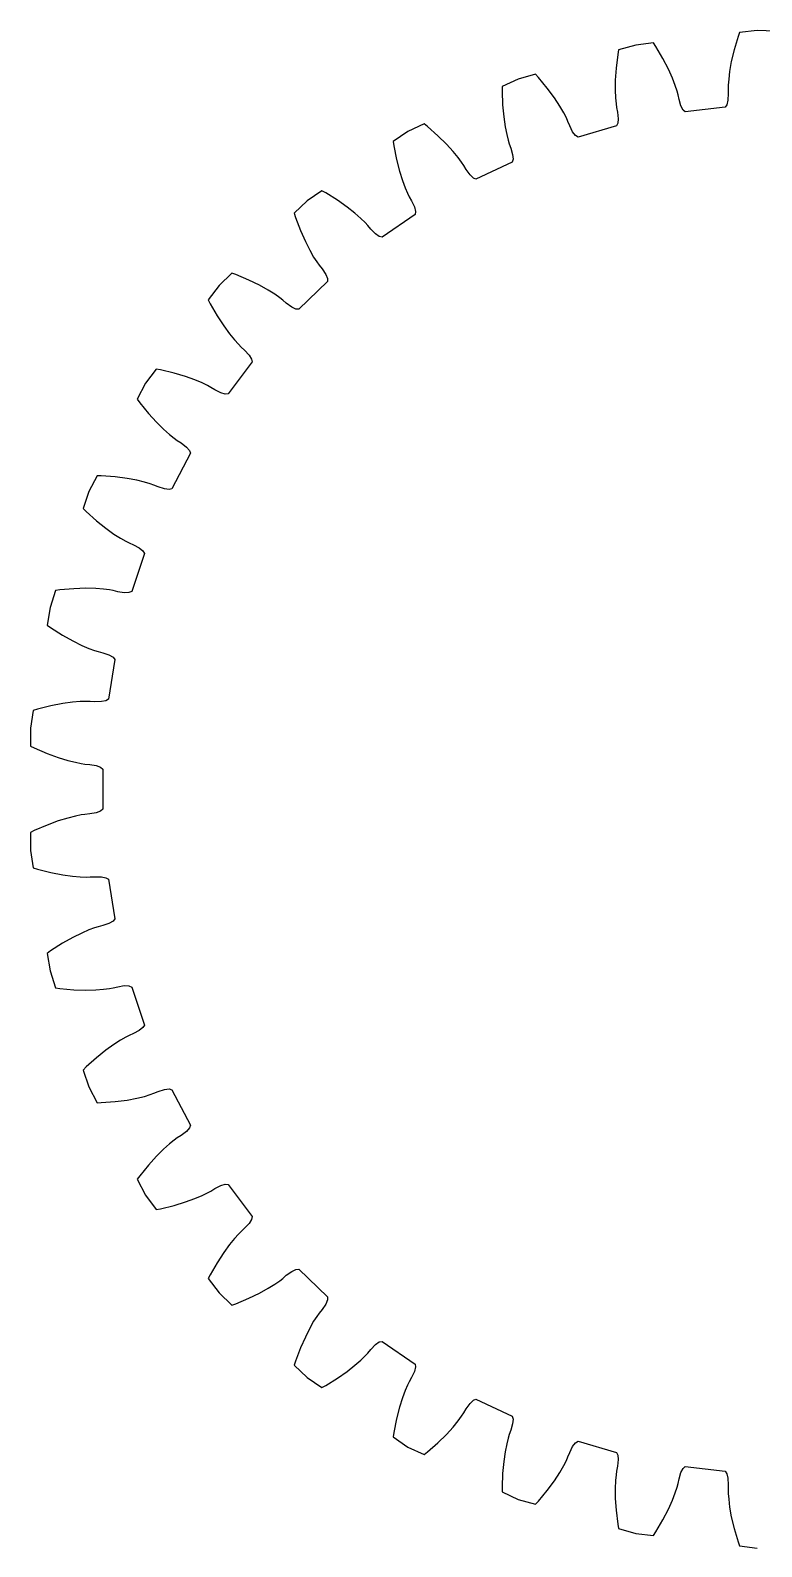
# Model space of a CAD drawing. Extents: x 0 to 213, y 0 to 209.
# Drawn here: x 54.6 to 104.9, y 104.4 to 208.6 of the extents above; entities that cross this region are included whole.
import ezdxf

# ---------------------------------------------------------------- set-up
doc = ezdxf.new("R2010")
doc.units = 0

msp = doc.modelspace()

# ---------------------------------------------------------------- linework, layer by layer
for p, q in [((103.33, 208.49), (103.23, 208.21)), ((104.55, 208.64), (103.33, 208.49)), ((105.78, 208.59), (104.55, 208.64)), ((96.21, 207.63), (95.03, 207.29)), ((97.43, 207.78), (96.21, 207.63)), ((97.59, 207.53), (97.43, 207.78)), ((98.07, 206.7), (97.59, 207.53)), ((103.23, 208.21), (102.96, 207.29)), ((94.98, 206.99), (94.86, 206.04)), ((95.03, 207.29), (94.98, 206.99)), ((98.45, 205.97), (98.07, 206.7)), ((102.77, 206.49), (102.65, 205.82)), ((102.96, 207.29), (102.77, 206.49)), ((89.32, 205.63), (88.14, 205.29)), ((89.52, 205.41), (89.32, 205.63)), ((90.13, 204.67), (89.52, 205.41)), ((94.86, 206.04), (94.8, 205.22)), ((98.73, 205.35), (98.45, 205.97)), ((98.92, 204.84), (98.73, 205.35)), ((102.65, 205.82), (102.59, 205.29)), ((88.14, 205.29), (87.03, 204.77)), ((87.03, 204.77), (87.03, 204.47)), ((87.03, 204.47), (87.06, 203.51)), ((90.62, 204.01), (90.13, 204.67)), ((94.8, 205.22), (94.79, 204.54)), ((94.79, 204.54), (94.81, 204)), ((99.04, 204.46), (98.92, 204.84)), ((99.11, 204.2), (99.04, 204.46)), ((102.56, 204.29), (102.54, 203.84)), ((102.56, 204.88), (102.55, 204.62)), ((102.55, 204.62), (102.56, 204.29)), ((102.59, 205.29), (102.56, 204.88)), ((87.06, 203.51), (87.14, 202.69)), ((90.99, 203.44), (90.62, 204.01)), ((91.26, 202.97), (90.99, 203.44)), ((94.81, 204), (94.85, 203.6)), ((94.85, 203.6), (94.88, 203.34)), ((94.88, 203.34), (94.95, 203.02)), ((99.18, 203.88), (99.11, 204.2)), ((99.31, 203.45), (99.18, 203.88)), ((99.46, 203.16), (99.31, 203.45)), ((102.34, 203.36), (99.61, 203.03)), ((102.46, 203.53), (102.34, 203.36)), ((102.54, 203.84), (102.46, 203.53)), ((81.66, 202.22), (80.55, 201.69)), ((81.89, 202.03), (81.66, 202.22)), ((87.14, 202.69), (87.23, 202.02)), ((91.45, 202.62), (91.26, 202.97)), ((91.55, 202.37), (91.45, 202.62)), ((91.67, 202.07), (91.55, 202.37)), ((94.97, 202.25), (94.88, 202.07)), ((94.95, 203.02), (95, 202.57)), ((95, 202.57), (94.97, 202.25)), ((99.61, 203.03), (99.46, 203.16)), ((80.55, 201.69), (79.54, 200.99)), ((82.61, 201.4), (81.89, 202.03)), ((83.2, 200.82), (82.61, 201.4)), ((87.23, 202.02), (87.34, 201.49)), ((87.34, 201.49), (87.44, 201.1)), ((91.87, 201.66), (91.67, 202.07)), ((92.07, 201.41), (91.87, 201.66)), ((92.24, 201.3), (92.07, 201.41)), ((94.88, 202.07), (92.24, 201.3)), ((79.54, 200.99), (79.58, 200.7)), ((79.58, 200.7), (79.77, 199.76)), ((83.66, 200.32), (83.2, 200.82)), ((84, 199.9), (83.66, 200.32)), ((87.44, 201.1), (87.52, 200.84)), ((87.52, 200.84), (87.63, 200.54)), ((87.63, 200.54), (87.75, 200.1)), ((79.77, 199.76), (79.98, 198.96)), ((84.24, 199.58), (84, 199.9)), ((84.39, 199.36), (84.24, 199.58)), ((84.55, 199.07), (84.39, 199.36)), ((84.82, 198.71), (84.55, 199.07)), ((87.72, 199.59), (85.23, 198.41)), ((87.78, 199.78), (87.72, 199.59)), ((87.75, 200.1), (87.78, 199.78)), ((79.98, 198.96), (80.18, 198.31)), ((80.18, 198.31), (80.37, 197.81)), ((85.05, 198.48), (84.82, 198.71)), ((85.23, 198.41), (85.05, 198.48)), ((74.65, 197.62), (73.64, 196.92)), ((74.91, 197.47), (74.65, 197.62)), ((75.72, 196.96), (74.91, 197.47)), ((80.37, 197.81), (80.53, 197.44)), ((80.53, 197.44), (80.65, 197.2)), ((80.65, 197.2), (80.81, 196.92)), ((73.64, 196.92), (72.75, 196.07)), ((72.75, 196.07), (72.84, 195.78)), ((76.39, 196.49), (75.72, 196.96)), ((76.92, 196.07), (76.39, 196.49)), ((77.33, 195.71), (76.92, 196.07)), ((81.05, 195.99), (78.79, 194.43)), ((80.81, 196.92), (81, 196.5)), ((81, 196.5), (81.08, 196.19)), ((81.08, 196.19), (81.05, 195.99)), ((72.84, 195.78), (73.18, 194.89)), ((77.62, 195.43), (77.33, 195.71)), ((77.8, 195.23), (77.62, 195.43)), ((78.01, 194.98), (77.8, 195.23)), ((78.33, 194.66), (78.01, 194.98)), ((73.18, 194.89), (73.51, 194.13)), ((73.51, 194.13), (73.81, 193.53)), ((78.59, 194.48), (78.33, 194.66)), ((78.79, 194.43), (78.59, 194.48)), ((73.81, 193.53), (74.08, 193.05)), ((74.08, 193.05), (74.3, 192.72)), ((68.46, 191.95), (67.58, 191.1)), ((68.74, 191.85), (68.46, 191.95)), ((69.63, 191.47), (68.74, 191.85)), ((74.3, 192.72), (74.46, 192.5)), ((74.46, 192.5), (74.66, 192.25)), ((74.66, 192.25), (74.91, 191.87)), ((74.91, 191.87), (75.04, 191.58)), ((67.58, 191.1), (66.84, 190.12)), ((70.36, 191.12), (69.63, 191.47)), ((70.96, 190.79), (70.36, 191.12)), ((71.42, 190.5), (70.96, 190.79)), ((75.04, 191.37), (73.06, 189.47)), ((75.04, 191.58), (75.04, 191.37)), ((66.84, 190.12), (66.97, 189.85)), ((66.97, 189.85), (67.45, 189.02)), ((71.75, 190.26), (71.42, 190.5)), ((71.96, 190.1), (71.75, 190.26)), ((72.2, 189.88), (71.96, 190.1)), ((72.57, 189.62), (72.2, 189.88)), ((67.45, 189.02), (67.9, 188.33)), ((72.86, 189.48), (72.57, 189.62)), ((73.06, 189.47), (72.86, 189.48)), ((67.9, 188.33), (68.3, 187.78)), ((68.3, 187.78), (68.64, 187.36)), ((68.64, 187.36), (68.91, 187.06)), ((68.91, 187.06), (69.1, 186.87)), ((69.1, 186.87), (69.34, 186.65)), ((69.34, 186.65), (69.65, 186.32)), ((69.86, 185.85), (68.2, 183.65)), ((69.65, 186.32), (69.82, 186.05)), ((69.82, 186.05), (69.86, 185.85)), ((63.27, 185.36), (62.53, 184.38)), ((63.56, 185.31), (63.27, 185.36)), ((64.49, 185.08), (63.56, 185.31)), ((65.28, 184.85), (64.49, 185.08)), ((65.92, 184.62), (65.28, 184.85)), ((66.42, 184.41), (65.92, 184.62)), ((62.53, 184.38), (61.96, 183.3)), ((66.78, 184.23), (66.42, 184.41)), ((67.01, 184.1), (66.78, 184.23)), ((67.29, 183.93), (67.01, 184.1)), ((67.7, 183.72), (67.29, 183.93)), ((68, 183.63), (67.7, 183.72)), ((68.2, 183.65), (68, 183.63)), ((61.96, 183.3), (62.14, 183.05)), ((62.14, 183.05), (62.74, 182.31)), ((62.74, 182.31), (63.29, 181.7)), ((63.29, 181.7), (63.77, 181.22)), ((63.77, 181.22), (64.18, 180.86)), ((64.18, 180.86), (64.49, 180.61)), ((64.49, 180.61), (64.71, 180.45)), ((64.71, 180.45), (64.98, 180.28)), ((65.62, 179.57), (64.34, 177.13)), ((64.98, 180.28), (65.34, 180)), ((65.34, 180), (65.55, 179.76)), ((65.55, 179.76), (65.62, 179.57)), ((59.2, 178.03), (58.63, 176.94)), ((59.49, 178.02), (59.2, 178.03)), ((60.45, 177.95), (59.49, 178.02)), ((61.26, 177.84), (60.45, 177.95)), ((61.93, 177.72), (61.26, 177.84)), ((62.46, 177.59), (61.93, 177.72)), ((62.85, 177.47), (62.46, 177.59)), ((63.1, 177.38), (62.85, 177.47)), ((63.4, 177.26), (63.1, 177.38)), ((63.83, 177.12), (63.4, 177.26)), ((58.63, 176.94), (58.24, 175.78)), ((64.15, 177.08), (63.83, 177.12)), ((64.34, 177.13), (64.15, 177.08)), ((58.24, 175.78), (58.45, 175.57)), ((58.45, 175.57), (59.16, 174.93)), ((59.16, 174.93), (59.81, 174.42)), ((59.81, 174.42), (60.36, 174.02)), ((60.36, 174.02), (60.82, 173.73)), ((60.82, 173.73), (61.17, 173.53)), ((61.17, 173.53), (61.4, 173.41)), ((61.4, 173.41), (61.71, 173.28)), ((61.71, 173.28), (62.1, 173.07)), ((62.1, 173.07), (62.35, 172.86)), ((62.45, 172.69), (61.58, 170.08)), ((62.35, 172.86), (62.45, 172.69)), ((56.35, 170.14), (55.97, 168.97)), ((56.65, 170.18), (56.35, 170.14)), ((57.61, 170.26), (56.65, 170.18)), ((58.43, 170.29), (57.61, 170.26)), ((59.11, 170.27), (58.43, 170.29)), ((59.65, 170.23), (59.11, 170.27)), ((60.05, 170.18), (59.65, 170.23)), ((60.31, 170.13), (60.05, 170.18)), ((60.63, 170.05), (60.31, 170.13)), ((61.07, 169.98), (60.63, 170.05)), ((61.39, 170), (61.07, 169.98)), ((61.58, 170.08), (61.39, 170)), ((55.97, 168.97), (55.77, 167.76)), ((55.77, 167.76), (56.01, 167.59)), ((56.01, 167.59), (56.82, 167.07)), ((56.82, 167.07), (57.53, 166.67)), ((57.53, 166.67), (58.15, 166.37)), ((58.15, 166.37), (58.64, 166.15)), ((58.64, 166.15), (59.02, 166.01)), ((59.02, 166.01), (59.27, 165.94)), ((59.27, 165.94), (59.59, 165.86)), ((59.59, 165.86), (60.02, 165.71)), ((60.42, 165.39), (59.98, 162.67)), ((60.02, 165.71), (60.3, 165.55)), ((60.3, 165.55), (60.42, 165.39)), ((59.98, 162.67), (59.81, 162.56)), ((54.82, 161.89), (54.62, 160.68)), ((55.1, 161.98), (54.82, 161.89)), ((56.03, 162.21), (55.1, 161.98)), ((56.84, 162.37), (56.03, 162.21)), ((57.51, 162.46), (56.84, 162.37)), ((58.05, 162.51), (57.51, 162.46)), ((58.45, 162.52), (58.05, 162.51)), ((58.72, 162.52), (58.45, 162.52)), ((59.04, 162.49), (58.72, 162.52)), ((59.5, 162.5), (59.04, 162.49)), ((59.81, 162.56), (59.5, 162.5)), ((54.62, 160.68), (54.62, 159.45)), ((54.62, 159.45), (54.89, 159.32)), ((54.89, 159.32), (55.77, 158.94)), ((55.77, 158.94), (56.54, 158.66)), ((56.54, 158.66), (57.19, 158.46)), ((57.19, 158.46), (57.71, 158.33)), ((57.71, 158.33), (58.11, 158.25)), ((58.11, 158.25), (58.37, 158.21)), ((58.37, 158.21), (58.7, 158.19)), ((58.7, 158.19), (59.14, 158.11)), ((59.14, 158.11), (59.44, 157.99)), ((59.44, 157.99), (59.59, 157.86)), ((59.59, 157.86), (59.59, 155.11)), ((56.54, 154.3), (55.77, 154.02)), ((57.19, 154.5), (56.54, 154.3)), ((57.71, 154.64), (57.19, 154.5)), ((58.11, 154.71), (57.71, 154.64)), ((58.37, 154.75), (58.11, 154.71)), ((58.7, 154.78), (58.37, 154.75)), ((59.14, 154.86), (58.7, 154.78)), ((59.44, 154.97), (59.14, 154.86)), ((59.59, 155.11), (59.44, 154.97)), ((54.89, 153.64), (54.62, 153.51)), ((54.62, 153.51), (54.62, 152.28)), ((55.77, 154.02), (54.89, 153.64)), ((54.62, 152.28), (54.82, 151.07)), ((54.82, 151.07), (55.1, 150.98)), ((55.1, 150.98), (56.03, 150.75)), ((56.03, 150.75), (56.84, 150.59)), ((56.84, 150.59), (57.51, 150.5)), ((57.51, 150.5), (58.05, 150.45)), ((58.05, 150.45), (58.45, 150.44)), ((58.45, 150.44), (58.72, 150.45)), ((58.72, 150.45), (59.04, 150.47)), ((59.04, 150.47), (59.5, 150.47)), ((59.5, 150.47), (59.81, 150.4)), ((59.81, 150.4), (59.98, 150.29)), ((59.98, 150.29), (60.42, 147.57)), ((59.27, 147.03), (59.02, 146.95)), ((59.59, 147.11), (59.27, 147.03)), ((60.02, 147.26), (59.59, 147.11)), ((60.3, 147.42), (60.02, 147.26)), ((60.42, 147.57), (60.3, 147.42)), ((57.53, 146.29), (56.82, 145.89)), ((58.15, 146.59), (57.53, 146.29)), ((58.64, 146.81), (58.15, 146.59)), ((59.02, 146.95), (58.64, 146.81)), ((56.01, 145.37), (55.77, 145.2)), ((55.77, 145.2), (55.97, 143.99)), ((56.82, 145.89), (56.01, 145.37)), ((55.97, 143.99), (56.35, 142.82)), ((56.35, 142.82), (56.65, 142.78)), ((59.65, 142.74), (60.05, 142.79)), ((60.05, 142.79), (60.31, 142.84)), ((60.31, 142.84), (60.63, 142.91)), ((60.63, 142.91), (61.07, 142.98)), ((61.07, 142.98), (61.39, 142.96)), ((61.39, 142.96), (61.58, 142.88)), ((61.58, 142.88), (62.45, 140.27)), ((56.65, 142.78), (57.61, 142.7)), ((57.61, 142.7), (58.43, 142.68)), ((58.43, 142.68), (59.11, 142.69)), ((59.11, 142.69), (59.65, 142.74)), ((61.71, 139.68), (61.4, 139.55)), ((62.1, 139.9), (61.71, 139.68)), ((62.35, 140.1), (62.1, 139.9)), ((62.45, 140.27), (62.35, 140.1)), ((60.36, 138.94), (59.81, 138.55)), ((60.82, 139.23), (60.36, 138.94)), ((61.17, 139.43), (60.82, 139.23)), ((61.4, 139.55), (61.17, 139.43)), ((59.16, 138.03), (58.45, 137.39)), ((59.81, 138.55), (59.16, 138.03)), ((58.45, 137.39), (58.24, 137.18)), ((58.24, 137.18), (58.63, 136.02)), ((58.63, 136.02), (59.2, 134.93)), ((62.46, 135.37), (62.85, 135.49)), ((62.85, 135.49), (63.1, 135.58)), ((63.1, 135.58), (63.4, 135.71)), ((63.4, 135.71), (63.83, 135.84)), ((63.83, 135.84), (64.15, 135.88)), ((64.15, 135.88), (64.34, 135.83)), ((64.34, 135.83), (65.62, 133.39)), ((59.2, 134.93), (59.49, 134.94)), ((59.49, 134.94), (60.45, 135.01)), ((60.45, 135.01), (61.26, 135.12)), ((61.26, 135.12), (61.93, 135.25)), ((61.93, 135.25), (62.46, 135.37)), ((64.71, 132.51), (64.49, 132.36)), ((64.98, 132.69), (64.71, 132.51)), ((65.34, 132.96), (64.98, 132.69)), ((65.55, 133.2), (65.34, 132.96)), ((65.62, 133.39), (65.55, 133.2)), ((63.77, 131.74), (63.29, 131.26)), ((64.18, 132.1), (63.77, 131.74)), ((64.49, 132.36), (64.18, 132.1)), ((62.74, 130.65), (62.14, 129.91)), ((63.29, 131.26), (62.74, 130.65)), ((62.14, 129.91), (61.96, 129.67)), ((61.96, 129.67), (62.53, 128.58)), ((67.29, 129.04), (67.7, 129.24)), ((67.7, 129.24), (68, 129.33)), ((68, 129.33), (68.2, 129.31)), ((68.2, 129.31), (69.86, 127.11)), ((62.53, 128.58), (63.27, 127.6)), ((65.28, 128.12), (65.92, 128.35)), ((65.92, 128.35), (66.42, 128.56)), ((66.42, 128.56), (66.78, 128.73)), ((66.78, 128.73), (67.01, 128.86)), ((67.01, 128.86), (67.29, 129.04)), ((63.27, 127.6), (63.56, 127.65)), ((63.56, 127.65), (64.49, 127.88)), ((64.49, 127.88), (65.28, 128.12)), ((69.34, 126.31), (69.1, 126.09)), ((69.65, 126.64), (69.34, 126.31)), ((69.82, 126.91), (69.65, 126.64)), ((69.86, 127.11), (69.82, 126.91)), ((68.3, 125.18), (67.9, 124.63)), ((68.64, 125.61), (68.3, 125.18)), ((68.91, 125.91), (68.64, 125.61)), ((69.1, 126.09), (68.91, 125.91)), ((67.9, 124.63), (67.45, 123.94)), ((66.97, 123.11), (66.84, 122.85)), ((67.45, 123.94), (66.97, 123.11)), ((71.96, 122.86), (72.2, 123.08)), ((72.2, 123.08), (72.57, 123.34)), ((72.57, 123.34), (72.86, 123.48)), ((72.86, 123.48), (73.06, 123.49)), ((73.06, 123.49), (75.04, 121.59)), ((66.84, 122.85), (67.58, 121.86)), ((70.36, 121.85), (70.96, 122.18)), ((70.96, 122.18), (71.42, 122.47)), ((71.42, 122.47), (71.75, 122.7)), ((71.75, 122.7), (71.96, 122.86)), ((67.58, 121.86), (68.46, 121.01)), ((68.46, 121.01), (68.74, 121.12)), ((68.74, 121.12), (69.63, 121.49)), ((69.63, 121.49), (70.36, 121.85)), ((74.91, 121.09), (74.66, 120.72)), ((75.04, 121.39), (74.91, 121.09)), ((75.04, 121.59), (75.04, 121.39)), ((74.08, 119.91), (73.81, 119.44)), ((74.3, 120.25), (74.08, 119.91)), ((74.46, 120.46), (74.3, 120.25)), ((74.66, 120.72), (74.46, 120.46)), ((73.51, 118.83), (73.18, 118.08)), ((73.81, 119.44), (73.51, 118.83)), ((73.18, 118.08), (72.84, 117.18)), ((77.8, 117.73), (78.01, 117.98)), ((78.01, 117.98), (78.33, 118.31)), ((78.33, 118.31), (78.59, 118.49)), ((78.59, 118.49), (78.79, 118.53)), ((78.79, 118.53), (81.05, 116.97)), ((72.84, 117.18), (72.75, 116.89)), ((72.75, 116.89), (73.64, 116.04)), ((76.39, 116.47), (76.92, 116.9)), ((76.92, 116.9), (77.33, 117.25)), ((77.33, 117.25), (77.62, 117.54)), ((77.62, 117.54), (77.8, 117.73)), ((81.08, 116.77), (81, 116.46)), ((81.05, 116.97), (81.08, 116.77)), ((73.64, 116.04), (74.65, 115.35)), ((74.91, 115.49), (75.72, 116)), ((75.72, 116), (76.39, 116.47)), ((80.65, 115.76), (80.53, 115.53)), ((80.81, 116.05), (80.65, 115.76)), ((81, 116.46), (80.81, 116.05)), ((74.65, 115.35), (74.91, 115.49)), ((80.18, 114.65), (79.98, 114)), ((80.37, 115.16), (80.18, 114.65)), ((80.53, 115.53), (80.37, 115.16)), ((79.98, 114), (79.77, 113.21)), ((84.24, 113.38), (84.39, 113.61)), ((84.39, 113.61), (84.55, 113.89)), ((84.55, 113.89), (84.82, 114.26)), ((84.82, 114.26), (85.05, 114.48)), ((85.05, 114.48), (85.23, 114.55)), ((85.23, 114.55), (87.72, 113.38)), ((79.77, 113.21), (79.58, 112.26)), ((83.2, 112.14), (83.66, 112.64)), ((83.66, 112.64), (84, 113.06)), ((84, 113.06), (84.24, 113.38)), ((87.75, 112.86), (87.63, 112.43)), ((87.72, 113.38), (87.78, 113.18)), ((87.78, 113.18), (87.75, 112.86)), ((79.58, 112.26), (79.54, 111.97)), ((79.54, 111.97), (80.55, 111.27)), ((81.89, 110.93), (82.61, 111.56)), ((82.61, 111.56), (83.2, 112.14)), ((87.44, 111.87), (87.34, 111.48)), ((87.52, 112.12), (87.44, 111.87)), ((87.63, 112.43), (87.52, 112.12)), ((91.87, 111.3), (92.07, 111.56)), ((92.07, 111.56), (92.24, 111.66)), ((92.24, 111.66), (94.88, 110.9)), ((80.55, 111.27), (81.66, 110.75)), ((81.66, 110.75), (81.89, 110.93)), ((87.23, 110.94), (87.14, 110.27)), ((87.34, 111.48), (87.23, 110.94)), ((91.45, 110.35), (91.55, 110.59)), ((91.55, 110.59), (91.67, 110.89)), ((91.67, 110.89), (91.87, 111.3)), ((94.88, 110.9), (94.97, 110.72)), ((94.97, 110.72), (95, 110.4)), ((87.06, 109.45), (87.03, 108.5)), ((87.14, 110.27), (87.06, 109.45)), ((90.62, 108.95), (90.99, 109.52)), ((90.99, 109.52), (91.26, 109.99)), ((91.26, 109.99), (91.45, 110.35)), ((94.88, 109.62), (94.85, 109.36)), ((94.95, 109.95), (94.88, 109.62)), ((95, 110.4), (94.95, 109.95)), ((99.18, 109.08), (99.31, 109.52)), ((99.31, 109.52), (99.46, 109.8)), ((99.46, 109.8), (99.61, 109.93)), ((99.61, 109.93), (102.34, 109.6)), ((102.34, 109.6), (102.46, 109.43)), ((102.46, 109.43), (102.54, 109.12)), ((87.03, 108.5), (87.03, 108.2)), ((90.13, 108.29), (90.62, 108.95)), ((94.81, 108.96), (94.79, 108.42)), ((94.79, 108.42), (94.8, 107.74)), ((94.85, 109.36), (94.81, 108.96)), ((98.92, 108.12), (99.04, 108.51)), ((99.04, 108.51), (99.11, 108.76)), ((99.11, 108.76), (99.18, 109.08)), ((102.54, 109.12), (102.56, 108.67)), ((102.56, 108.67), (102.55, 108.34)), ((87.03, 108.2), (88.14, 107.67)), ((88.14, 107.67), (89.32, 107.33)), ((89.32, 107.33), (89.52, 107.55)), ((89.52, 107.55), (90.13, 108.29)), ((94.8, 107.74), (94.86, 106.92)), ((98.45, 106.99), (98.73, 107.62)), ((98.73, 107.62), (98.92, 108.12)), ((102.55, 108.34), (102.56, 108.08)), ((102.56, 108.08), (102.59, 107.68)), ((102.59, 107.68), (102.65, 107.14)), ((94.86, 106.92), (94.98, 105.97)), ((98.07, 106.26), (98.45, 106.99)), ((102.65, 107.14), (102.77, 106.47)), ((102.77, 106.47), (102.96, 105.67)), ((94.98, 105.97), (95.03, 105.68)), ((95.03, 105.68), (96.21, 105.33)), ((96.21, 105.33), (97.43, 105.19)), ((97.43, 105.19), (97.59, 105.44)), ((97.59, 105.44), (98.07, 106.26)), ((102.96, 105.67), (103.23, 104.75)), ((103.23, 104.75), (103.33, 104.47)), ((103.33, 104.47), (104.55, 104.32))]:
    msp.add_line(p, q)

doc.saveas('drawing.dxf')
